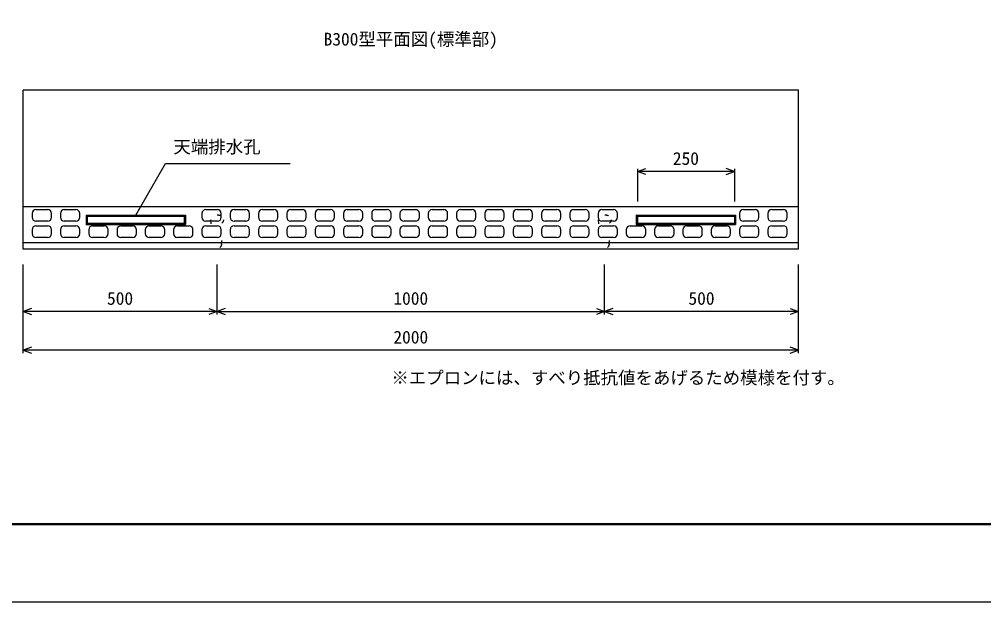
# Model space of a CAD drawing. Units: millimetres, scale not verified. Extents: x -12600 to 12600, y -5940 to 5940.
# Drawn here: x -10764 to -8276, y -5940 to -4438 of the extents above; entities that cross this region are included whole.
import ezdxf
from ezdxf.enums import TextEntityAlignment as Align

# ---------------------------------------------------------------- set-up
doc = ezdxf.new("R2010")
doc.units = ezdxf.units.MM
doc.header["$LTSCALE"] = 40
doc.linetypes.add('DOTTED', pattern=[1.75, 0.25, -1.5])
for name, color, linetype, lineweight in [('0-0_DIM', 7, 'Continuous', 25), ('0-1_Defpoints', 5, 'Continuous', 25), ('0-2_HATCH', 6, 'Continuous', 25), ('0-5_OUTLINE', 3, 'Continuous', 25), ('0-6_OUTLINE2', 4, 'DOTTED', 25), ('0-7_TXT', 7, 'Continuous', 25), ('0-8_WAKU', 3, 'Continuous', 25)]:
    doc.layers.add(name, color=color, linetype=linetype, lineweight=lineweight)
doc.styles.add('ＭＳ ゴシック', font='')
doc.styles.get('ＭＳ ゴシック').set_extended_font_data('MS Gothic')

msp = doc.modelspace()

# ---------------------------------------------------------------- linework, layer by layer
at = {"layer": '0-0_DIM'}
for p, q in [((-10463.95, -4942.72), (-10387.38, -4810.09)), ((-10387.38, -4810.09), (-10065.43, -4810.09)), ((-9169.54, -4823.16), (-9169.54, -4907.67)), ((-8919.54, -4823.16), (-8919.54, -4907.67)), ((-8919.54, -4830.66), (-9169.54, -4830.66)), ((-10754.31, -5299.02), (-10754.31, -5070.52)), ((-10254.31, -5199.02), (-10254.31, -5070.52)), ((-9254.31, -5199.02), (-9254.31, -5070.52)), ((-8754.31, -5299.02), (-8754.31, -5070.52)), ((-10254.31, -5191.52), (-10754.31, -5191.52)), ((-10254.31, -5191.52), (-9254.31, -5191.52)), ((-8754.31, -5191.52), (-9254.31, -5191.52)), ((-8754.31, -5291.52), (-10754.31, -5291.52))]:
    msp.add_line(p, q, dxfattribs=at)
for points in [[(-9148.4, -4838.35), (-9169.54, -4830.66), (-9148.4, -4822.96)], [(-8940.68, -4838.35), (-8919.54, -4830.66), (-8940.68, -4822.96)], [(-10733.17, -5183.82), (-10754.31, -5191.52), (-10733.17, -5199.21)], [(-10275.46, -5183.82), (-10254.31, -5191.52), (-10275.46, -5199.21)], [(-10233.17, -5183.82), (-10254.31, -5191.52), (-10233.17, -5199.21)], [(-9275.46, -5183.82), (-9254.31, -5191.52), (-9275.46, -5199.21)], [(-9233.17, -5183.82), (-9254.31, -5191.52), (-9233.17, -5199.21)], [(-8775.46, -5183.82), (-8754.31, -5191.52), (-8775.46, -5199.21)], [(-10733.17, -5283.82), (-10754.31, -5291.52), (-10733.17, -5299.21)], [(-8775.46, -5299.21), (-8754.31, -5291.52), (-8775.46, -5283.82)]]:
    msp.add_lwpolyline(points, dxfattribs=at)
at = {"layer": '0-1_Defpoints'}
msp.add_lwpolyline([(-12600, -5940), (-4200, -5940), (-4200, 0), (-12600, 0)], close=True, dxfattribs=at)
at = {"layer": '0-2_HATCH'}
for p, q in [((-10731.31, -4938.52), (-10731.31, -4948.52)), ((-10721.31, -4928.52), (-10691.31, -4928.52)), ((-10681.31, -4948.52), (-10681.31, -4938.52)), ((-10658.31, -4938.52), (-10658.31, -4948.52)), ((-10648.31, -4928.52), (-10618.31, -4928.52)), ((-10608.31, -4948.52), (-10608.31, -4938.52)), ((-10293.31, -4938.52), (-10293.31, -4948.52)), ((-10283.31, -4928.52), (-10253.31, -4928.52)), ((-10243.31, -4948.52), (-10243.31, -4938.52)), ((-10220.31, -4938.52), (-10220.31, -4948.52)), ((-10210.31, -4928.52), (-10180.31, -4928.52)), ((-10170.31, -4948.52), (-10170.31, -4938.52)), ((-10147.31, -4938.52), (-10147.31, -4948.52)), ((-10137.31, -4928.52), (-10107.31, -4928.52)), ((-10097.31, -4948.52), (-10097.31, -4938.52)), ((-10074.31, -4938.52), (-10074.31, -4948.52)), ((-10064.31, -4928.52), (-10034.31, -4928.52)), ((-10024.31, -4948.52), (-10024.31, -4938.52)), ((-10001.31, -4938.52), (-10001.31, -4948.52)), ((-9991.31, -4928.52), (-9961.31, -4928.52)), ((-9951.31, -4948.52), (-9951.31, -4938.52)), ((-9928.31, -4938.52), (-9928.31, -4948.52)), ((-9918.31, -4928.52), (-9888.31, -4928.52)), ((-9878.31, -4948.52), (-9878.31, -4938.52)), ((-9855.31, -4938.52), (-9855.31, -4948.52)), ((-9845.31, -4928.52), (-9815.31, -4928.52)), ((-9805.31, -4948.52), (-9805.31, -4938.52)), ((-9782.31, -4938.52), (-9782.31, -4948.52)), ((-9772.31, -4928.52), (-9742.31, -4928.52)), ((-9732.31, -4948.52), (-9732.31, -4938.52)), ((-9709.31, -4938.52), (-9709.31, -4948.52)), ((-9699.31, -4928.52), (-9669.31, -4928.52)), ((-9659.31, -4948.52), (-9659.31, -4938.52)), ((-9636.31, -4938.52), (-9636.31, -4948.52)), ((-9626.31, -4928.52), (-9596.31, -4928.52)), ((-9586.31, -4948.52), (-9586.31, -4938.52)), ((-9563.31, -4938.52), (-9563.31, -4948.52)), ((-9553.31, -4928.52), (-9523.31, -4928.52)), ((-9513.31, -4948.52), (-9513.31, -4938.52)), ((-9490.31, -4938.52), (-9490.31, -4948.52)), ((-9480.31, -4928.52), (-9450.31, -4928.52)), ((-9440.31, -4948.52), (-9440.31, -4938.52)), ((-9417.31, -4938.52), (-9417.31, -4948.52)), ((-9407.31, -4928.52), (-9377.31, -4928.52)), ((-9367.31, -4948.52), (-9367.31, -4938.52)), ((-9344.31, -4938.52), (-9344.31, -4948.52)), ((-9334.31, -4928.52), (-9304.31, -4928.52)), ((-9294.31, -4948.52), (-9294.31, -4938.52)), ((-9271.31, -4938.52), (-9271.31, -4948.52)), ((-9261.31, -4928.52), (-9231.31, -4928.52)), ((-9221.31, -4948.52), (-9221.31, -4938.52)), ((-8906.31, -4938.52), (-8906.31, -4948.52)), ((-8896.31, -4928.52), (-8866.31, -4928.52)), ((-8856.31, -4948.52), (-8856.31, -4938.52)), ((-8833.31, -4938.52), (-8833.31, -4948.52)), ((-8823.31, -4928.52), (-8793.31, -4928.52)), ((-8783.31, -4948.52), (-8783.31, -4938.52)), ((-10691.31, -4958.52), (-10721.31, -4958.52)), ((-10721.31, -4970.52), (-10691.31, -4970.52)), ((-10618.31, -4958.52), (-10648.31, -4958.52)), ((-10648.31, -4970.52), (-10618.31, -4970.52)), ((-10575.31, -4970.52), (-10545.31, -4970.52)), ((-10502.31, -4970.52), (-10472.31, -4970.52)), ((-10429.31, -4970.52), (-10399.31, -4970.52)), ((-10356.31, -4970.52), (-10326.31, -4970.52)), ((-10253.31, -4958.52), (-10283.31, -4958.52)), ((-10283.31, -4970.52), (-10253.31, -4970.52)), ((-10180.31, -4958.52), (-10210.31, -4958.52)), ((-10210.31, -4970.52), (-10180.31, -4970.52)), ((-10107.31, -4958.52), (-10137.31, -4958.52)), ((-10137.31, -4970.52), (-10107.31, -4970.52)), ((-10034.31, -4958.52), (-10064.31, -4958.52)), ((-10064.31, -4970.52), (-10034.31, -4970.52)), ((-9961.31, -4958.52), (-9991.31, -4958.52)), ((-9991.31, -4970.52), (-9961.31, -4970.52)), ((-9888.31, -4958.52), (-9918.31, -4958.52)), ((-9918.31, -4970.52), (-9888.31, -4970.52)), ((-9815.31, -4958.52), (-9845.31, -4958.52)), ((-9845.31, -4970.52), (-9815.31, -4970.52)), ((-9742.31, -4958.52), (-9772.31, -4958.52)), ((-9772.31, -4970.52), (-9742.31, -4970.52)), ((-9669.31, -4958.52), (-9699.31, -4958.52)), ((-9699.31, -4970.52), (-9669.31, -4970.52)), ((-9596.31, -4958.52), (-9626.31, -4958.52)), ((-9626.31, -4970.52), (-9596.31, -4970.52)), ((-9523.31, -4958.52), (-9553.31, -4958.52)), ((-9553.31, -4970.52), (-9523.31, -4970.52)), ((-9450.31, -4958.52), (-9480.31, -4958.52)), ((-9480.31, -4970.52), (-9450.31, -4970.52)), ((-9377.31, -4958.52), (-9407.31, -4958.52)), ((-9407.31, -4970.52), (-9377.31, -4970.52)), ((-9304.31, -4958.52), (-9334.31, -4958.52)), ((-9334.31, -4970.52), (-9304.31, -4970.52)), ((-9231.31, -4958.52), (-9261.31, -4958.52)), ((-9261.31, -4970.52), (-9231.31, -4970.52)), ((-9188.31, -4970.52), (-9158.31, -4970.52)), ((-9115.31, -4970.52), (-9085.31, -4970.52)), ((-9042.31, -4970.52), (-9012.31, -4970.52)), ((-8969.31, -4970.52), (-8939.31, -4970.52)), ((-8866.31, -4958.52), (-8896.31, -4958.52)), ((-8896.31, -4970.52), (-8866.31, -4970.52)), ((-8793.31, -4958.52), (-8823.31, -4958.52)), ((-8823.31, -4970.52), (-8793.31, -4970.52)), ((-10731.31, -4980.52), (-10731.31, -4990.52)), ((-10691.31, -5000.52), (-10721.31, -5000.52)), ((-10681.31, -4990.52), (-10681.31, -4980.52)), ((-10658.31, -4980.52), (-10658.31, -4990.52)), ((-10618.31, -5000.52), (-10648.31, -5000.52)), ((-10608.31, -4990.52), (-10608.31, -4980.52)), ((-10585.31, -4980.52), (-10585.31, -4990.52)), ((-10545.31, -5000.52), (-10575.31, -5000.52)), ((-10535.31, -4990.52), (-10535.31, -4980.52)), ((-10512.31, -4980.52), (-10512.31, -4990.52)), ((-10472.31, -5000.52), (-10502.31, -5000.52)), ((-10462.31, -4990.52), (-10462.31, -4980.52)), ((-10439.31, -4980.52), (-10439.31, -4990.52)), ((-10399.31, -5000.52), (-10429.31, -5000.52)), ((-10389.31, -4990.52), (-10389.31, -4980.52)), ((-10366.31, -4980.52), (-10366.31, -4990.52)), ((-10326.31, -5000.52), (-10356.31, -5000.52)), ((-10316.31, -4990.52), (-10316.31, -4980.52)), ((-10293.31, -4980.52), (-10293.31, -4990.52)), ((-10253.31, -5000.52), (-10283.31, -5000.52)), ((-10243.31, -4990.52), (-10243.31, -4980.52)), ((-10220.31, -4980.52), (-10220.31, -4990.52)), ((-10180.31, -5000.52), (-10210.31, -5000.52)), ((-10170.31, -4990.52), (-10170.31, -4980.52)), ((-10147.31, -4980.52), (-10147.31, -4990.52)), ((-10107.31, -5000.52), (-10137.31, -5000.52)), ((-10097.31, -4990.52), (-10097.31, -4980.52)), ((-10074.31, -4980.52), (-10074.31, -4990.52)), ((-10034.31, -5000.52), (-10064.31, -5000.52)), ((-10024.31, -4990.52), (-10024.31, -4980.52)), ((-10001.31, -4980.52), (-10001.31, -4990.52)), ((-9961.31, -5000.52), (-9991.31, -5000.52)), ((-9951.31, -4990.52), (-9951.31, -4980.52)), ((-9928.31, -4980.52), (-9928.31, -4990.52)), ((-9888.31, -5000.52), (-9918.31, -5000.52)), ((-9878.31, -4990.52), (-9878.31, -4980.52)), ((-9855.31, -4980.52), (-9855.31, -4990.52)), ((-9815.31, -5000.52), (-9845.31, -5000.52)), ((-9805.31, -4990.52), (-9805.31, -4980.52)), ((-9782.31, -4980.52), (-9782.31, -4990.52)), ((-9742.31, -5000.52), (-9772.31, -5000.52)), ((-9732.31, -4990.52), (-9732.31, -4980.52)), ((-9709.31, -4980.52), (-9709.31, -4990.52)), ((-9669.31, -5000.52), (-9699.31, -5000.52)), ((-9659.31, -4990.52), (-9659.31, -4980.52)), ((-9636.31, -4980.52), (-9636.31, -4990.52)), ((-9596.31, -5000.52), (-9626.31, -5000.52)), ((-9586.31, -4990.52), (-9586.31, -4980.52)), ((-9563.31, -4980.52), (-9563.31, -4990.52)), ((-9523.31, -5000.52), (-9553.31, -5000.52)), ((-9513.31, -4990.52), (-9513.31, -4980.52)), ((-9490.31, -4980.52), (-9490.31, -4990.52)), ((-9450.31, -5000.52), (-9480.31, -5000.52)), ((-9440.31, -4990.52), (-9440.31, -4980.52)), ((-9417.31, -4980.52), (-9417.31, -4990.52)), ((-9377.31, -5000.52), (-9407.31, -5000.52)), ((-9367.31, -4990.52), (-9367.31, -4980.52)), ((-9344.31, -4980.52), (-9344.31, -4990.52)), ((-9304.31, -5000.52), (-9334.31, -5000.52)), ((-9294.31, -4990.52), (-9294.31, -4980.52)), ((-9271.31, -4980.52), (-9271.31, -4990.52)), ((-9231.31, -5000.52), (-9261.31, -5000.52)), ((-9221.31, -4990.52), (-9221.31, -4980.52)), ((-9198.31, -4980.52), (-9198.31, -4990.52)), ((-9158.31, -5000.52), (-9188.31, -5000.52)), ((-9148.31, -4990.52), (-9148.31, -4980.52)), ((-9125.31, -4980.52), (-9125.31, -4990.52)), ((-9085.31, -5000.52), (-9115.31, -5000.52)), ((-9075.31, -4990.52), (-9075.31, -4980.52)), ((-9052.31, -4980.52), (-9052.31, -4990.52)), ((-9012.31, -5000.52), (-9042.31, -5000.52)), ((-9002.31, -4990.52), (-9002.31, -4980.52)), ((-8979.31, -4980.52), (-8979.31, -4990.52)), ((-8939.31, -5000.52), (-8969.31, -5000.52)), ((-8929.31, -4990.52), (-8929.31, -4980.52)), ((-8906.31, -4980.52), (-8906.31, -4990.52)), ((-8866.31, -5000.52), (-8896.31, -5000.52)), ((-8856.31, -4990.52), (-8856.31, -4980.52)), ((-8833.31, -4980.52), (-8833.31, -4990.52)), ((-8793.31, -5000.52), (-8823.31, -5000.52)), ((-8783.31, -4990.52), (-8783.31, -4980.52))]:
    msp.add_line(p, q, dxfattribs=at)
for centre, start, end in [((-10721.31, -4938.52), 90, 180), ((-10721.31, -4948.52), 180, 270), ((-10691.31, -4938.52), 0, 90), ((-10691.31, -4948.52), 270, 0), ((-10648.31, -4938.52), 90, 180), ((-10648.31, -4948.52), 180, 270), ((-10618.31, -4938.52), 0, 90), ((-10618.31, -4948.52), 270, 0), ((-10283.31, -4938.52), 90, 180), ((-10283.31, -4948.52), 180, 270), ((-10253.31, -4938.52), 0, 90), ((-10253.31, -4948.52), 270, 0), ((-10210.31, -4938.52), 90, 180), ((-10210.31, -4948.52), 180, 270), ((-10180.31, -4938.52), 0, 90), ((-10180.31, -4948.52), 270, 0), ((-10137.31, -4938.52), 90, 180), ((-10137.31, -4948.52), 180, 270), ((-10107.31, -4938.52), 0, 90), ((-10107.31, -4948.52), 270, 0), ((-10064.31, -4938.52), 90, 180), ((-10064.31, -4948.52), 180, 270), ((-10034.31, -4938.52), 0, 90), ((-10034.31, -4948.52), 270, 0), ((-9991.31, -4938.52), 90, 180), ((-9991.31, -4948.52), 180, 270), ((-9961.31, -4938.52), 0, 90), ((-9961.31, -4948.52), 270, 0), ((-9918.31, -4938.52), 90, 180), ((-9918.31, -4948.52), 180, 270), ((-9888.31, -4938.52), 0, 90), ((-9888.31, -4948.52), 270, 0), ((-9845.31, -4938.52), 90, 180), ((-9845.31, -4948.52), 180, 270), ((-9815.31, -4938.52), 0, 90), ((-9815.31, -4948.52), 270, 0), ((-9772.31, -4938.52), 90, 180), ((-9772.31, -4948.52), 180, 270), ((-9742.31, -4938.52), 0, 90), ((-9742.31, -4948.52), 270, 0), ((-9699.31, -4938.52), 90, 180), ((-9699.31, -4948.52), 180, 270), ((-9669.31, -4938.52), 0, 90), ((-9669.31, -4948.52), 270, 0), ((-9626.31, -4938.52), 90, 180), ((-9626.31, -4948.52), 180, 270), ((-9596.31, -4938.52), 0, 90), ((-9596.31, -4948.52), 270, 0), ((-9553.31, -4938.52), 90, 180), ((-9553.31, -4948.52), 180, 270), ((-9523.31, -4938.52), 0, 90), ((-9523.31, -4948.52), 270, 0), ((-9480.31, -4938.52), 90, 180), ((-9480.31, -4948.52), 180, 270), ((-9450.31, -4938.52), 0, 90), ((-9450.31, -4948.52), 270, 0), ((-9407.31, -4938.52), 90, 180), ((-9407.31, -4948.52), 180, 270), ((-9377.31, -4938.52), 0, 90), ((-9377.31, -4948.52), 270, 0), ((-9334.31, -4938.52), 90, 180), ((-9334.31, -4948.52), 180, 270), ((-9304.31, -4938.52), 0, 90), ((-9304.31, -4948.52), 270, 0), ((-9261.31, -4938.52), 90, 180), ((-9261.31, -4948.52), 180, 270), ((-9231.31, -4938.52), 0, 90), ((-9231.31, -4948.52), 270, 0), ((-8896.31, -4938.52), 90, 180), ((-8896.31, -4948.52), 180, 270), ((-8866.31, -4938.52), 0, 90), ((-8866.31, -4948.52), 270, 0), ((-8823.31, -4938.52), 90, 180), ((-8823.31, -4948.52), 180, 270), ((-8793.31, -4938.52), 0, 90), ((-8793.31, -4948.52), 270, 0), ((-10721.31, -4980.52), 90, 180), ((-10691.31, -4980.52), 0, 90), ((-10648.31, -4980.52), 90, 180), ((-10618.31, -4980.52), 0, 90), ((-10575.31, -4980.52), 90, 180), ((-10545.31, -4980.52), 0, 90), ((-10502.31, -4980.52), 90, 180), ((-10472.31, -4980.52), 0, 90), ((-10429.31, -4980.52), 90, 180), ((-10399.31, -4980.52), 0, 90), ((-10356.31, -4980.52), 90, 180), ((-10326.31, -4980.52), 0, 90), ((-10283.31, -4980.52), 90, 180), ((-10253.31, -4980.52), 0, 90), ((-10210.31, -4980.52), 90, 180), ((-10180.31, -4980.52), 0, 90), ((-10137.31, -4980.52), 90, 180), ((-10107.31, -4980.52), 0, 90), ((-10064.31, -4980.52), 90, 180), ((-10034.31, -4980.52), 0, 90), ((-9991.31, -4980.52), 90, 180), ((-9961.31, -4980.52), 0, 90), ((-9918.31, -4980.52), 90, 180), ((-9888.31, -4980.52), 0, 90), ((-9845.31, -4980.52), 90, 180), ((-9815.31, -4980.52), 0, 90), ((-9772.31, -4980.52), 90, 180), ((-9742.31, -4980.52), 0, 90), ((-9699.31, -4980.52), 90, 180), ((-9669.31, -4980.52), 0, 90), ((-9626.31, -4980.52), 90, 180), ((-9596.31, -4980.52), 0, 90), ((-9553.31, -4980.52), 90, 180), ((-9523.31, -4980.52), 0, 90), ((-9480.31, -4980.52), 90, 180), ((-9450.31, -4980.52), 0, 90), ((-9407.31, -4980.52), 90, 180), ((-9377.31, -4980.52), 0, 90), ((-9334.31, -4980.52), 90, 180), ((-9304.31, -4980.52), 0, 90), ((-9261.31, -4980.52), 90, 180), ((-9231.31, -4980.52), 0, 90), ((-9188.31, -4980.52), 90, 180), ((-9158.31, -4980.52), 0, 90), ((-9115.31, -4980.52), 90, 180), ((-9085.31, -4980.52), 0, 90), ((-9042.31, -4980.52), 90, 180), ((-9012.31, -4980.52), 0, 90), ((-8969.31, -4980.52), 90, 180), ((-8939.31, -4980.52), 0, 90), ((-8896.31, -4980.52), 90, 180), ((-8866.31, -4980.52), 0, 90), ((-8823.31, -4980.52), 90, 180), ((-8793.31, -4980.52), 0, 90), ((-10721.31, -4990.52), 180, 270), ((-10691.31, -4990.52), 270, 0), ((-10648.31, -4990.52), 180, 270), ((-10618.31, -4990.52), 270, 0), ((-10575.31, -4990.52), 180, 270), ((-10545.31, -4990.52), 270, 0), ((-10502.31, -4990.52), 180, 270), ((-10472.31, -4990.52), 270, 0), ((-10429.31, -4990.52), 180, 270), ((-10399.31, -4990.52), 270, 0), ((-10356.31, -4990.52), 180, 270), ((-10326.31, -4990.52), 270, 0), ((-10283.31, -4990.52), 180, 270), ((-10253.31, -4990.52), 270, 0), ((-10210.31, -4990.52), 180, 270), ((-10180.31, -4990.52), 270, 0), ((-10137.31, -4990.52), 180, 270), ((-10107.31, -4990.52), 270, 0), ((-10064.31, -4990.52), 180, 270), ((-10034.31, -4990.52), 270, 0), ((-9991.31, -4990.52), 180, 270), ((-9961.31, -4990.52), 270, 0), ((-9918.31, -4990.52), 180, 270), ((-9888.31, -4990.52), 270, 0), ((-9845.31, -4990.52), 180, 270), ((-9815.31, -4990.52), 270, 0), ((-9772.31, -4990.52), 180, 270), ((-9742.31, -4990.52), 270, 0), ((-9699.31, -4990.52), 180, 270), ((-9669.31, -4990.52), 270, 0), ((-9626.31, -4990.52), 180, 270), ((-9596.31, -4990.52), 270, 0), ((-9553.31, -4990.52), 180, 270), ((-9523.31, -4990.52), 270, 0), ((-9480.31, -4990.52), 180, 270), ((-9450.31, -4990.52), 270, 0), ((-9407.31, -4990.52), 180, 270), ((-9377.31, -4990.52), 270, 0), ((-9334.31, -4990.52), 180, 270), ((-9304.31, -4990.52), 270, 0), ((-9261.31, -4990.52), 180, 270), ((-9231.31, -4990.52), 270, 0), ((-9188.31, -4990.52), 180, 270), ((-9158.31, -4990.52), 270, 0), ((-9115.31, -4990.52), 180, 270), ((-9085.31, -4990.52), 270, 0), ((-9042.31, -4990.52), 180, 270), ((-9012.31, -4990.52), 270, 0), ((-8969.31, -4990.52), 180, 270), ((-8939.31, -4990.52), 270, 0), ((-8896.31, -4990.52), 180, 270), ((-8866.31, -4990.52), 270, 0), ((-8823.31, -4990.52), 180, 270), ((-8793.31, -4990.52), 270, 0)]:
    msp.add_arc(centre, 10, start, end, dxfattribs=at)
at = {"layer": '0-5_OUTLINE'}
for p, q in [((-10754.31, -5030.52), (-10754.31, -4620.52)), ((-8754.31, -4620.52), (-10754.31, -4620.52)), ((-8754.31, -5030.52), (-8754.31, -4620.52)), ((-10754.31, -4920.52), (-8754.31, -4920.52)), ((-10588.95, -4945.72), (-10338.95, -4945.72)), ((-10588.95, -4945.72), (-10588.95, -4963.72)), ((-10338.95, -4945.72), (-10335.95, -4942.72)), ((-10338.95, -4945.72), (-10338.95, -4963.72)), ((-9169.54, -4945.77), (-8919.54, -4945.77)), ((-9169.54, -4945.77), (-9169.54, -4963.77)), ((-8919.54, -4945.77), (-8916.54, -4942.77)), ((-8919.54, -4945.77), (-8919.54, -4963.77)), ((-10591.95, -4966.72), (-10335.95, -4966.72)), ((-10588.95, -4963.72), (-10338.95, -4963.72)), ((-10338.95, -4963.72), (-10335.95, -4966.72)), ((-9172.54, -4966.77), (-8916.54, -4966.77)), ((-9169.54, -4963.77), (-8919.54, -4963.77)), ((-8919.54, -4963.77), (-8916.54, -4966.77)), ((-8754.31, -5014.52), (-10754.31, -5014.52)), ((-8754.31, -5030.52), (-10754.31, -5030.52))]:
    msp.add_line(p, q, dxfattribs=at)
for points in [[(-10591.95, -4942.72), (-10591.95, -4966.72), (-10588.95, -4963.72)], [(-10588.95, -4945.72), (-10591.95, -4942.72), (-10335.95, -4942.72), (-10335.95, -4966.72)], [(-9172.54, -4942.77), (-9172.54, -4966.77), (-9169.54, -4963.77)], [(-9169.54, -4945.77), (-9172.54, -4942.77), (-8916.54, -4942.77), (-8916.54, -4966.77)]]:
    msp.add_lwpolyline(points, dxfattribs=at)
at = {"layer": '0-6_OUTLINE2'}
for p, q in [((-10270.81, -4955.02), (-10265.81, -5017.92)), ((-10242.81, -5017.92), (-10237.81, -4955.02)), ((-9270.81, -4955.02), (-9265.81, -5017.92)), ((-9242.81, -5017.92), (-9237.81, -4955.02))]:
    msp.add_line(p, q, dxfattribs=at)
for centre, major_axis, ratio in [((-10254.31, -4955.02), (16.5, 0), 0.79), ((-9254.31, -4955.02), (16.5, 0), 0.79), ((-10254.31, -5017.92), (11.5, 0), 0.95), ((-9254.31, -5017.92), (11.5, 0), 0.95)]:
    msp.add_ellipse(centre, major_axis=major_axis, ratio=ratio, dxfattribs=at)
at = {"layer": '0-8_WAKU', "lineweight": 50}
msp.add_lwpolyline([(-12400, -5740), (-4400, -5740), (-4400, -200), (-12400, -200)], close=True, dxfattribs=at)

# ---------------------------------------------------------------- texts
at = {"layer": '0-0_DIM', "style": 'ＭＳ ゴシック'}
for s, p in [('天端排水孔', (-10366.81, -4792.92)), ('250', (-9078.29, -4823.16)), ('500', (-10538.06, -5184.02)), ('1000', (-9799.31, -5184.02)), ('500', (-9038.06, -5184.02)), ('2000', (-9799.31, -5284.02))]:
    msp.add_text(s, height=32.99, dxfattribs=at).set_placement(p, align=Align.BOTTOM_LEFT)
at = {"layer": '0-7_TXT', "style": 'ＭＳ ゴシック'}
for s, p in [('B300型平面図(標準部)', (-9979.31, -4515.34)), ('※エプロンには、すべり抵抗値をあげるため模様を付す。', (-9804.62, -5388.65))]:
    msp.add_text(s, height=32.99, dxfattribs=at).set_placement(p, align=Align.BOTTOM_LEFT)

doc.saveas('drawing.dxf')
